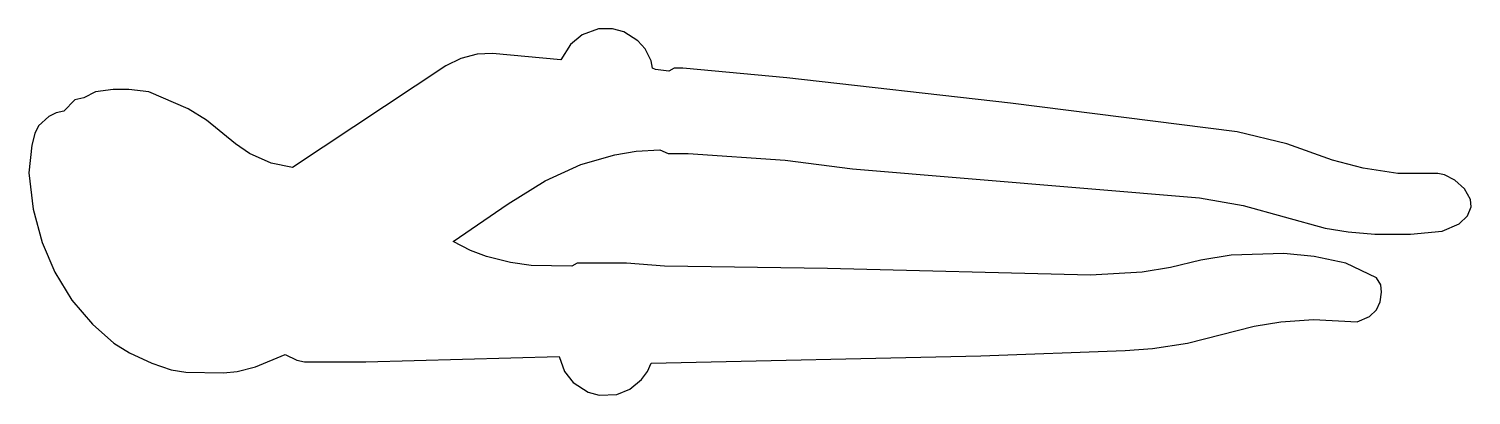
# Model space of a CAD drawing. Header units: metres. Extents: x -6.4 to 6.4, y -1.6 to 1.6.
import ezdxf

# ---------------------------------------------------------------- set-up
doc = ezdxf.new("R2010")
doc.units = ezdxf.units.M

msp = doc.modelspace()

# ---------------------------------------------------------------- linework, layer by layer
msp.add_lwpolyline([(-6.424, 0.35), (-6.385, 0.026), (-6.306, -0.271), (-6.194, -0.535), (-6.042, -0.785), (-5.857, -0.997), (-5.666, -1.168), (-5.527, -1.254), (-5.329, -1.346), (-5.157, -1.406), (-5.025, -1.425), (-4.689, -1.432), (-4.57, -1.419), (-4.405, -1.379), (-4.141, -1.267), (-4.036, -1.32), (-3.97, -1.333), (-3.422, -1.333), (-1.699, -1.287), (-1.653, -1.419), (-1.574, -1.518), (-1.442, -1.604), (-1.343, -1.63), (-1.185, -1.623), (-1.072, -1.577), (-0.967, -1.491), (-0.914, -1.419), (-0.881, -1.346), (2.056, -1.28), (3.343, -1.234), (3.587, -1.214), (3.897, -1.168), (4.491, -1.016), (4.728, -0.977), (5.019, -0.957), (5.408, -0.977), (5.52, -0.931), (5.58, -0.871), (5.613, -0.799), (5.626, -0.713), (5.619, -0.647), (5.58, -0.587), (5.309, -0.455), (5.025, -0.396), (4.755, -0.37), (4.286, -0.383), (4.016, -0.429), (3.745, -0.495), (3.494, -0.535), (3.032, -0.561), (0.69, -0.502), (-0.762, -0.482), (-1.099, -0.455), (-1.541, -0.455), (-1.587, -0.482), (-1.95, -0.475), (-2.135, -0.449), (-2.346, -0.396), (-2.491, -0.343), (-2.643, -0.264), (-2.155, 0.073), (-1.825, 0.277), (-1.508, 0.422), (-1.204, 0.508), (-1.013, 0.541), (-0.802, 0.554), (-0.729, 0.521), (-0.551, 0.521), (0.313, 0.462), (0.914, 0.383), (4.003, 0.125), (4.392, 0.059), (5.124, -0.145), (5.329, -0.178), (5.567, -0.198), (5.883, -0.198), (6.167, -0.172), (6.319, -0.106), (6.391, -0.033), (6.424, 0.046), (6.418, 0.112), (6.365, 0.205), (6.279, 0.284), (6.187, 0.33), (6.128, 0.343), (5.771, 0.343), (5.461, 0.389), (5.19, 0.462), (4.781, 0.607), (4.339, 0.713), (2.32, 0.97), (0.327, 1.194), (-0.597, 1.28), (-0.676, 1.28), (-0.723, 1.254), (-0.841, 1.267), (-0.868, 1.28), (-0.881, 1.346), (-0.934, 1.452), (-1, 1.524), (-1.125, 1.604), (-1.224, 1.63), (-1.35, 1.63), (-1.495, 1.577), (-1.6, 1.491), (-1.686, 1.353), (-2.293, 1.412), (-2.432, 1.406), (-2.577, 1.366), (-2.709, 1.3), (-4.075, 0.396), (-4.266, 0.436), (-4.458, 0.521), (-4.583, 0.607), (-4.841, 0.818), (-5.006, 0.917), (-5.355, 1.069), (-5.534, 1.089), (-5.672, 1.089), (-5.831, 1.069), (-5.936, 1.016), (-6.015, 0.997), (-6.114, 0.898), (-6.18, 0.884), (-6.246, 0.851), (-6.339, 0.766), (-6.372, 0.7), (-6.398, 0.594), (-6.424, 0.35)])

doc.saveas('drawing.dxf')
